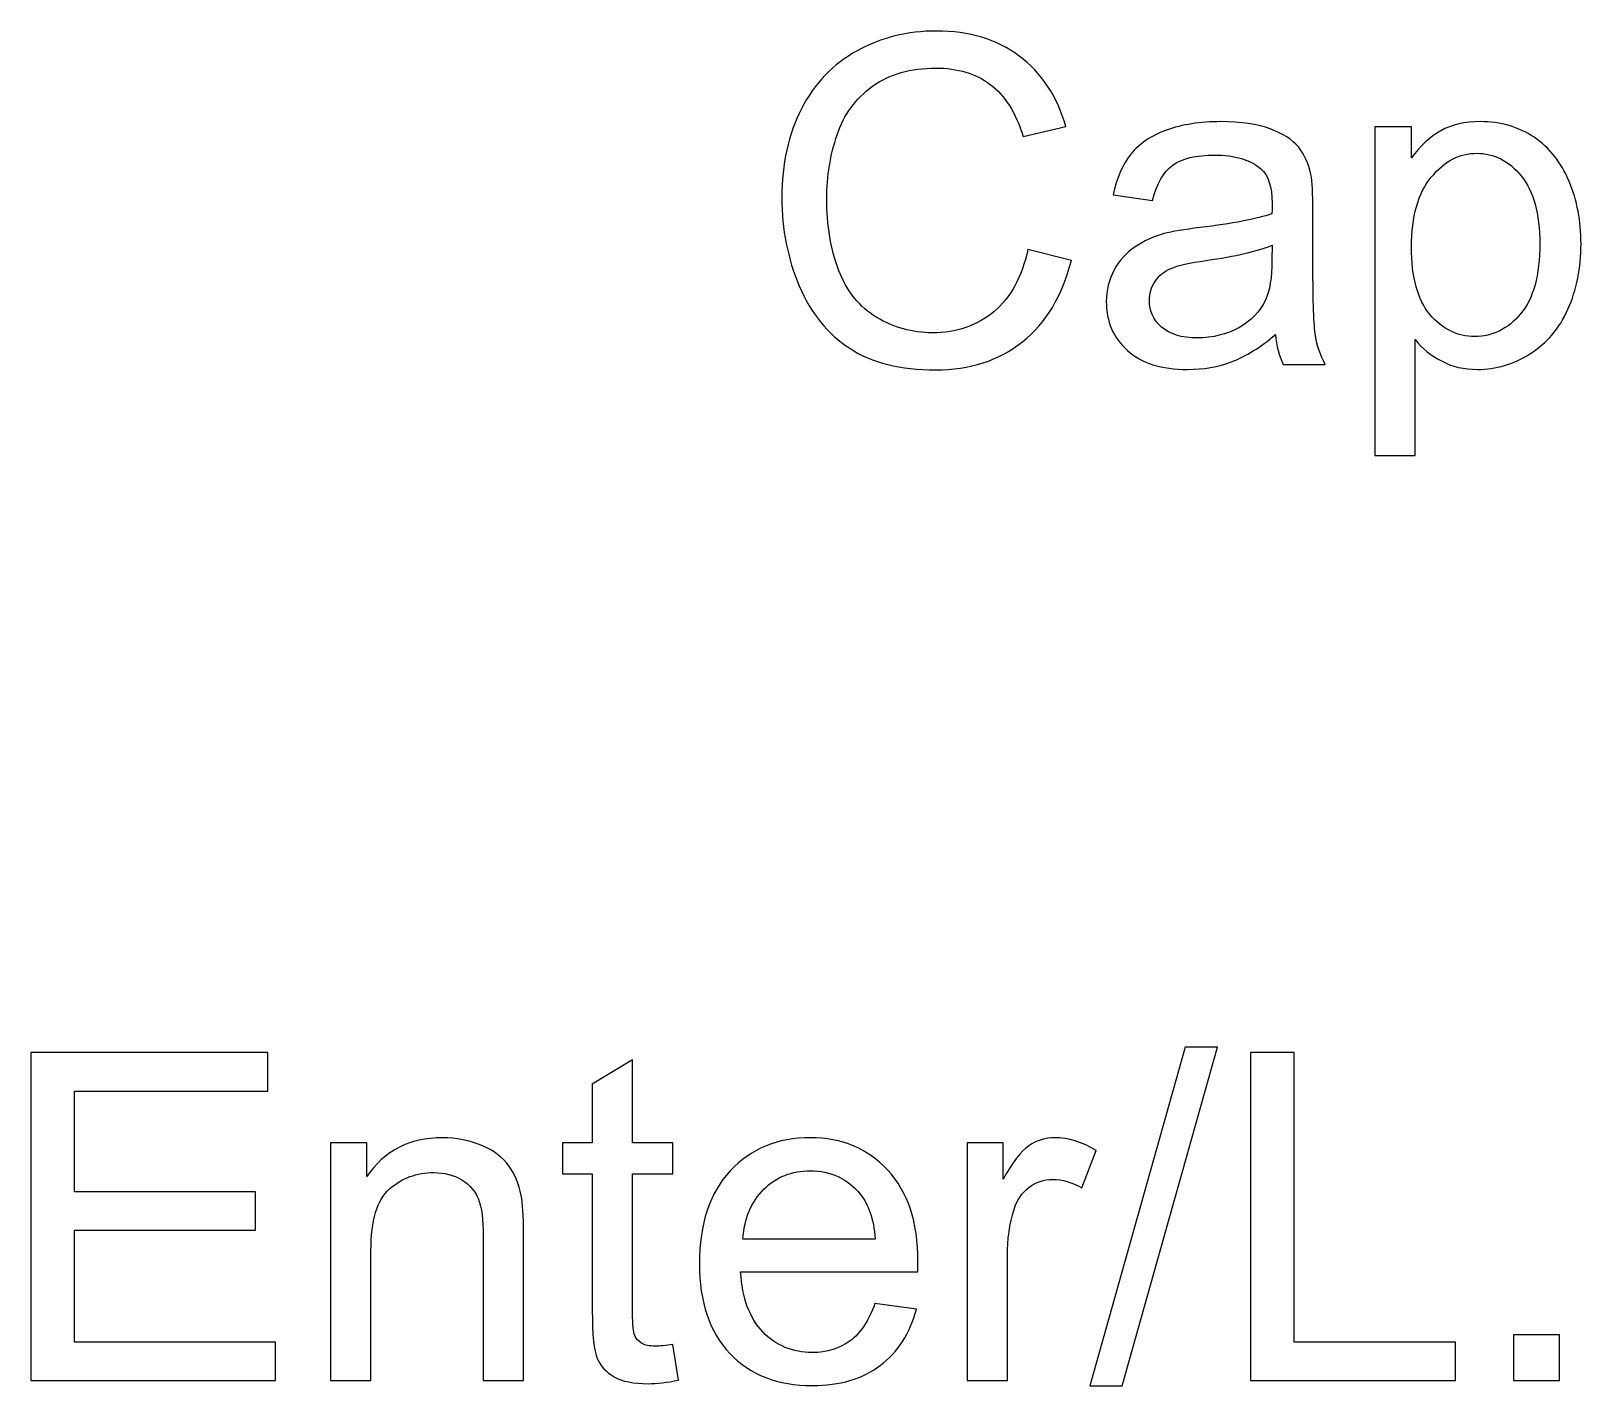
# Model space of a CAD drawing. Header units: millimetres. Extents: x -742 to 1487, y -1115 to 638.
# Drawn here: x 334.78 to 377.75, y -509.44 to -471.86 of the extents above; entities that cross this region are included whole.
import ezdxf

# ---------------------------------------------------------------- set-up
doc = ezdxf.new("R2010")
doc.units = ezdxf.units.MM
doc.layers.add('Layer 1', color=7, linetype='CONTINUOUS')

msp = doc.modelspace()

# ---------------------------------------------------------------- linework, layer by layer
at = {"layer": 'Layer 1', "color": 250}
for points, knots in [([(362.416, -477.919), (362.416, -477.919), (363.622, -478.223), (363.622, -478.223), (363.622, -478.223), (363.37, -479.212), (362.917, -479.963), (362.263, -480.482), (362.263, -480.482), (361.609, -481), (360.809, -481.261), (359.863, -481.261), (359.863, -481.261), (358.885, -481.261), (358.089, -481.062), (357.475, -480.662), (357.475, -480.662), (356.861, -480.264), (356.396, -479.686), (356.076, -478.93), (356.076, -478.93), (355.757, -478.173), (355.596, -477.362), (355.596, -476.494), (355.596, -476.494), (355.596, -475.548), (355.776, -474.722), (356.138, -474.018), (356.138, -474.018), (356.499, -473.313), (357.014, -472.777), (357.681, -472.411), (357.681, -472.411), (358.347, -472.045), (359.082, -471.863), (359.882, -471.863), (359.882, -471.863), (360.792, -471.863), (361.556, -472.093), (362.174, -472.557), (362.174, -472.557), (362.794, -473.021), (363.226, -473.67), (363.47, -474.509), (363.47, -474.509), (363.47, -474.509), (362.289, -474.788), (362.289, -474.788), (362.289, -474.788), (362.079, -474.128), (361.772, -473.645), (361.372, -473.344), (361.372, -473.344), (360.972, -473.042), (360.468, -472.891), (359.861, -472.891), (359.861, -472.891), (359.164, -472.891), (358.58, -473.059), (358.112, -473.393), (358.112, -473.393), (357.645, -473.728), (357.314, -474.178), (357.126, -474.741), (357.126, -474.741), (356.936, -475.307), (356.84, -475.889), (356.84, -476.488), (356.84, -476.488), (356.84, -477.26), (356.952, -477.935), (357.177, -478.511), (357.177, -478.511), (357.401, -479.089), (357.75, -479.519), (358.225, -479.804), (358.225, -479.804), (358.699, -480.09), (359.211, -480.232), (359.763, -480.232), (359.763, -480.232), (360.436, -480.232), (361.004, -480.037), (361.469, -479.65), (361.469, -479.65), (361.935, -479.26), (362.25, -478.685), (362.416, -477.919)], [0, 0, 0, 0, 0.043478, 0.043478, 0.043478, 0.043478, 0.086957, 0.086957, 0.086957, 0.086957, 0.130435, 0.130435, 0.130435, 0.130435, 0.173913, 0.173913, 0.173913, 0.173913, 0.217391, 0.217391, 0.217391, 0.217391, 0.26087, 0.26087, 0.26087, 0.26087, 0.304348, 0.304348, 0.304348, 0.304348, 0.347826, 0.347826, 0.347826, 0.347826, 0.391304, 0.391304, 0.391304, 0.391304, 0.434783, 0.434783, 0.434783, 0.434783, 0.478261, 0.478261, 0.478261, 0.478261, 0.521739, 0.521739, 0.521739, 0.521739, 0.565217, 0.565217, 0.565217, 0.565217, 0.608696, 0.608696, 0.608696, 0.608696, 0.652174, 0.652174, 0.652174, 0.652174, 0.695652, 0.695652, 0.695652, 0.695652, 0.73913, 0.73913, 0.73913, 0.73913, 0.782609, 0.782609, 0.782609, 0.782609, 0.826087, 0.826087, 0.826087, 0.826087, 0.869565, 0.869565, 0.869565, 0.869565, 0.913043, 0.913043, 0.913043, 0.913043, 1, 1, 1, 1]), ([(369.276, -480.283), (368.861, -480.636), (368.461, -480.884), (368.078, -481.03), (368.078, -481.03), (367.695, -481.176), (367.284, -481.248), (366.844, -481.248), (366.844, -481.248), (366.12, -481.248), (365.563, -481.072), (365.174, -480.719), (365.174, -480.719), (364.784, -480.368), (364.589, -479.917), (364.589, -479.368), (364.589, -479.368), (364.589, -479.047), (364.663, -478.752), (364.809, -478.486), (364.809, -478.486), (364.958, -478.219), (365.15, -478.007), (365.387, -477.847), (365.387, -477.847), (365.627, -477.686), (365.893, -477.563), (366.192, -477.48), (366.192, -477.48), (366.412, -477.423), (366.744, -477.368), (367.187, -477.313), (367.187, -477.313), (368.088, -477.207), (368.755, -477.078), (369.18, -476.93), (369.18, -476.93), (369.185, -476.778), (369.187, -476.68), (369.187, -476.64), (369.187, -476.64), (369.187, -476.187), (369.081, -475.867), (368.869, -475.681), (368.869, -475.681), (368.584, -475.429), (368.158, -475.304), (367.595, -475.304), (367.595, -475.304), (367.068, -475.304), (366.679, -475.398), (366.429, -475.582), (366.429, -475.582), (366.177, -475.766), (365.993, -476.092), (365.872, -476.562), (365.872, -476.562), (365.872, -476.562), (364.78, -476.409), (364.78, -476.409), (364.78, -476.409), (364.879, -475.942), (365.042, -475.563), (365.271, -475.275), (365.271, -475.275), (365.5, -474.987), (365.83, -474.767), (366.262, -474.61), (366.262, -474.61), (366.691, -474.456), (367.193, -474.377), (367.76, -474.377), (367.76, -474.377), (368.323, -474.377), (368.782, -474.443), (369.136, -474.576), (369.136, -474.576), (369.487, -474.71), (369.748, -474.875), (369.913, -475.076), (369.913, -475.076), (370.078, -475.277), (370.194, -475.531), (370.262, -475.838), (370.262, -475.838), (370.298, -476.028), (370.317, -476.371), (370.317, -476.864), (370.317, -476.864), (370.317, -476.864), (370.317, -478.346), (370.317, -478.346), (370.317, -478.346), (370.317, -479.381), (370.34, -480.035), (370.387, -480.312), (370.387, -480.312), (370.431, -480.59), (370.524, -480.854), (370.66, -481.108), (370.66, -481.108), (370.66, -481.108), (369.492, -481.108), (369.492, -481.108), (369.492, -481.108), (369.379, -480.873), (369.307, -480.598), (369.276, -480.283)], [0, 0, 0, 0, 0.035714, 0.035714, 0.035714, 0.035714, 0.071429, 0.071429, 0.071429, 0.071429, 0.107143, 0.107143, 0.107143, 0.107143, 0.142857, 0.142857, 0.142857, 0.142857, 0.178571, 0.178571, 0.178571, 0.178571, 0.214286, 0.214286, 0.214286, 0.214286, 0.25, 0.25, 0.25, 0.25, 0.285714, 0.285714, 0.285714, 0.285714, 0.321429, 0.321429, 0.321429, 0.321429, 0.357143, 0.357143, 0.357143, 0.357143, 0.392857, 0.392857, 0.392857, 0.392857, 0.428571, 0.428571, 0.428571, 0.428571, 0.464286, 0.464286, 0.464286, 0.464286, 0.5, 0.5, 0.5, 0.5, 0.535714, 0.535714, 0.535714, 0.535714, 0.571429, 0.571429, 0.571429, 0.571429, 0.607143, 0.607143, 0.607143, 0.607143, 0.642857, 0.642857, 0.642857, 0.642857, 0.678571, 0.678571, 0.678571, 0.678571, 0.714286, 0.714286, 0.714286, 0.714286, 0.75, 0.75, 0.75, 0.75, 0.785714, 0.785714, 0.785714, 0.785714, 0.821429, 0.821429, 0.821429, 0.821429, 0.857143, 0.857143, 0.857143, 0.857143, 0.892857, 0.892857, 0.892857, 0.892857, 0.928571, 0.928571, 0.928571, 0.928571, 1, 1, 1, 1]), ([(372.034, -483.636), (372.034, -483.636), (372.034, -474.517), (372.034, -474.517), (372.034, -474.517), (372.034, -474.517), (373.05, -474.517), (373.05, -474.517), (373.05, -474.517), (373.05, -474.517), (373.05, -475.383), (373.05, -475.383), (373.05, -475.383), (373.289, -475.048), (373.56, -474.796), (373.862, -474.629), (373.862, -474.629), (374.163, -474.462), (374.529, -474.377), (374.959, -474.377), (374.959, -474.377), (375.522, -474.377), (376.017, -474.521), (376.447, -474.811), (376.447, -474.811), (376.877, -475.099), (377.2, -475.508), (377.421, -476.033), (377.421, -476.033), (377.639, -476.56), (377.749, -477.135), (377.749, -477.764), (377.749, -477.764), (377.749, -478.435), (377.628, -479.04), (377.387, -479.58), (377.387, -479.58), (377.145, -480.118), (376.794, -480.53), (376.333, -480.818), (376.333, -480.818), (375.873, -481.104), (375.389, -481.248), (374.881, -481.248), (374.881, -481.248), (374.508, -481.248), (374.174, -481.17), (373.879, -481.013), (373.879, -481.013), (373.583, -480.856), (373.342, -480.66), (373.151, -480.42), (373.151, -480.42), (373.151, -480.42), (373.151, -483.636), (373.151, -483.636), (373.151, -483.636), (373.151, -483.636), (372.034, -483.636), (372.034, -483.636)], [0, 0, 0, 0, 0.0625, 0.0625, 0.0625, 0.0625, 0.125, 0.125, 0.125, 0.125, 0.1875, 0.1875, 0.1875, 0.1875, 0.25, 0.25, 0.25, 0.25, 0.3125, 0.3125, 0.3125, 0.3125, 0.375, 0.375, 0.375, 0.375, 0.4375, 0.4375, 0.4375, 0.4375, 0.5, 0.5, 0.5, 0.5, 0.5625, 0.5625, 0.5625, 0.5625, 0.625, 0.625, 0.625, 0.625, 0.6875, 0.6875, 0.6875, 0.6875, 0.75, 0.75, 0.75, 0.75, 0.8125, 0.8125, 0.8125, 0.8125, 0.875, 0.875, 0.875, 0.875, 1, 1, 1, 1]), ([(373.05, -477.853), (373.05, -478.697), (373.221, -479.322), (373.562, -479.726), (373.562, -479.726), (373.905, -480.13), (374.32, -480.334), (374.806, -480.334), (374.806, -480.334), (375.302, -480.334), (375.725, -480.124), (376.076, -479.705), (376.076, -479.705), (376.43, -479.286), (376.606, -478.638), (376.606, -477.76), (376.606, -477.76), (376.606, -476.922), (376.434, -476.295), (376.089, -475.878), (376.089, -475.878), (375.744, -475.461), (375.334, -475.254), (374.855, -475.254), (374.855, -475.254), (374.381, -475.254), (373.962, -475.476), (373.598, -475.918), (373.598, -475.918), (373.232, -476.363), (373.05, -477.006), (373.05, -477.853)], [0, 0, 0, 0, 0.111111, 0.111111, 0.111111, 0.111111, 0.222222, 0.222222, 0.222222, 0.222222, 0.333333, 0.333333, 0.333333, 0.333333, 0.444444, 0.444444, 0.444444, 0.444444, 0.555556, 0.555556, 0.555556, 0.555556, 0.666667, 0.666667, 0.666667, 0.666667, 0.777778, 0.777778, 0.777778, 0.777778, 1, 1, 1, 1]), ([(369.187, -477.806), (368.78, -477.971), (368.171, -478.111), (367.358, -478.225), (367.358, -478.225), (366.897, -478.291), (366.571, -478.365), (366.38, -478.448), (366.38, -478.448), (366.19, -478.53), (366.044, -478.651), (365.94, -478.808), (365.94, -478.808), (365.836, -478.966), (365.783, -479.142), (365.783, -479.337), (365.783, -479.337), (365.783, -479.631), (365.895, -479.879), (366.122, -480.075), (366.122, -480.075), (366.348, -480.272), (366.679, -480.372), (367.112, -480.372), (367.112, -480.372), (367.542, -480.372), (367.925, -480.279), (368.262, -480.09), (368.262, -480.09), (368.596, -479.904), (368.844, -479.648), (369, -479.324), (369, -479.324), (369.121, -479.072), (369.18, -478.702), (369.18, -478.213), (369.18, -478.213), (369.18, -478.213), (369.187, -477.806), (369.187, -477.806)], [0, 0, 0, 0, 0.090909, 0.090909, 0.090909, 0.090909, 0.181818, 0.181818, 0.181818, 0.181818, 0.272727, 0.272727, 0.272727, 0.272727, 0.363636, 0.363636, 0.363636, 0.363636, 0.454545, 0.454545, 0.454545, 0.454545, 0.545455, 0.545455, 0.545455, 0.545455, 0.636364, 0.636364, 0.636364, 0.636364, 0.727273, 0.727273, 0.727273, 0.727273, 0.818182, 0.818182, 0.818182, 0.818182, 1, 1, 1, 1]), ([(364.132, -509.436), (364.132, -509.436), (366.774, -500.038), (366.774, -500.038), (366.774, -500.038), (366.774, -500.038), (367.673, -500.038), (367.673, -500.038), (367.673, -500.038), (367.673, -500.038), (365.032, -509.436), (365.032, -509.436), (365.032, -509.436), (365.032, -509.436), (364.132, -509.436), (364.132, -509.436)], [0, 0, 0, 0, 0.2, 0.2, 0.2, 0.2, 0.4, 0.4, 0.4, 0.4, 0.6, 0.6, 0.6, 0.6, 1, 1, 1, 1]), ([(334.78, -509.284), (334.78, -509.284), (334.78, -500.191), (334.78, -500.191), (334.78, -500.191), (334.78, -500.191), (341.346, -500.191), (341.346, -500.191), (341.346, -500.191), (341.346, -500.191), (341.346, -501.258), (341.346, -501.258), (341.346, -501.258), (341.346, -501.258), (335.987, -501.258), (335.987, -501.258), (335.987, -501.258), (335.987, -501.258), (335.987, -504.052), (335.987, -504.052), (335.987, -504.052), (335.987, -504.052), (341.003, -504.052), (341.003, -504.052), (341.003, -504.052), (341.003, -504.052), (341.003, -505.118), (341.003, -505.118), (341.003, -505.118), (341.003, -505.118), (335.987, -505.118), (335.987, -505.118), (335.987, -505.118), (335.987, -505.118), (335.987, -508.217), (335.987, -508.217), (335.987, -508.217), (335.987, -508.217), (341.562, -508.217), (341.562, -508.217), (341.562, -508.217), (341.562, -508.217), (341.562, -509.284), (341.562, -509.284), (341.562, -509.284), (341.562, -509.284), (334.78, -509.284), (334.78, -509.284)], [0, 0, 0, 0, 0.076923, 0.076923, 0.076923, 0.076923, 0.153846, 0.153846, 0.153846, 0.153846, 0.230769, 0.230769, 0.230769, 0.230769, 0.307692, 0.307692, 0.307692, 0.307692, 0.384615, 0.384615, 0.384615, 0.384615, 0.461538, 0.461538, 0.461538, 0.461538, 0.538462, 0.538462, 0.538462, 0.538462, 0.615385, 0.615385, 0.615385, 0.615385, 0.692308, 0.692308, 0.692308, 0.692308, 0.769231, 0.769231, 0.769231, 0.769231, 0.846154, 0.846154, 0.846154, 0.846154, 1, 1, 1, 1]), ([(352.575, -508.287), (352.575, -508.287), (352.727, -509.273), (352.727, -509.273), (352.727, -509.273), (352.414, -509.339), (352.133, -509.373), (351.887, -509.373), (351.887, -509.373), (351.483, -509.373), (351.17, -509.309), (350.945, -509.18), (350.945, -509.18), (350.723, -509.051), (350.566, -508.884), (350.475, -508.674), (350.475, -508.674), (350.384, -508.465), (350.34, -508.025), (350.34, -507.354), (350.34, -507.354), (350.34, -507.354), (350.34, -503.556), (350.34, -503.556), (350.34, -503.556), (350.34, -503.556), (349.514, -503.556), (349.514, -503.556), (349.514, -503.556), (349.514, -503.556), (349.514, -502.693), (349.514, -502.693), (349.514, -502.693), (349.514, -502.693), (350.34, -502.693), (350.34, -502.693), (350.34, -502.693), (350.34, -502.693), (350.34, -501.063), (350.34, -501.063), (350.34, -501.063), (350.34, -501.063), (351.457, -500.392), (351.457, -500.392), (351.457, -500.392), (351.457, -500.392), (351.457, -502.693), (351.457, -502.693), (351.457, -502.693), (351.457, -502.693), (352.575, -502.693), (352.575, -502.693), (352.575, -502.693), (352.575, -502.693), (352.575, -503.556), (352.575, -503.556), (352.575, -503.556), (352.575, -503.556), (351.457, -503.556), (351.457, -503.556), (351.457, -503.556), (351.457, -503.556), (351.457, -507.417), (351.457, -507.417), (351.457, -507.417), (351.457, -507.737), (351.477, -507.942), (351.517, -508.033), (351.517, -508.033), (351.555, -508.124), (351.618, -508.196), (351.707, -508.251), (351.707, -508.251), (351.796, -508.304), (351.923, -508.332), (352.088, -508.332), (352.088, -508.332), (352.211, -508.332), (352.374, -508.317), (352.575, -508.287)], [0, 0, 0, 0, 0.047619, 0.047619, 0.047619, 0.047619, 0.095238, 0.095238, 0.095238, 0.095238, 0.142857, 0.142857, 0.142857, 0.142857, 0.190476, 0.190476, 0.190476, 0.190476, 0.238095, 0.238095, 0.238095, 0.238095, 0.285714, 0.285714, 0.285714, 0.285714, 0.333333, 0.333333, 0.333333, 0.333333, 0.380952, 0.380952, 0.380952, 0.380952, 0.428571, 0.428571, 0.428571, 0.428571, 0.47619, 0.47619, 0.47619, 0.47619, 0.52381, 0.52381, 0.52381, 0.52381, 0.571429, 0.571429, 0.571429, 0.571429, 0.619048, 0.619048, 0.619048, 0.619048, 0.666667, 0.666667, 0.666667, 0.666667, 0.714286, 0.714286, 0.714286, 0.714286, 0.761905, 0.761905, 0.761905, 0.761905, 0.809524, 0.809524, 0.809524, 0.809524, 0.857143, 0.857143, 0.857143, 0.857143, 0.904762, 0.904762, 0.904762, 0.904762, 1, 1, 1, 1]), ([(368.588, -509.284), (368.588, -509.284), (368.588, -500.191), (368.588, -500.191), (368.588, -500.191), (368.588, -500.191), (369.794, -500.191), (369.794, -500.191), (369.794, -500.191), (369.794, -500.191), (369.794, -508.217), (369.794, -508.217), (369.794, -508.217), (369.794, -508.217), (374.265, -508.217), (374.265, -508.217), (374.265, -508.217), (374.265, -508.217), (374.265, -509.284), (374.265, -509.284), (374.265, -509.284), (374.265, -509.284), (368.588, -509.284), (368.588, -509.284)], [0, 0, 0, 0, 0.142857, 0.142857, 0.142857, 0.142857, 0.285714, 0.285714, 0.285714, 0.285714, 0.428571, 0.428571, 0.428571, 0.428571, 0.571429, 0.571429, 0.571429, 0.571429, 0.714286, 0.714286, 0.714286, 0.714286, 1, 1, 1, 1]), ([(343.086, -509.284), (343.086, -509.284), (343.086, -502.693), (343.086, -502.693), (343.086, -502.693), (343.086, -502.693), (344.089, -502.693), (344.089, -502.693), (344.089, -502.693), (344.089, -502.693), (344.089, -503.628), (344.089, -503.628), (344.089, -503.628), (344.572, -502.911), (345.27, -502.553), (346.183, -502.553), (346.183, -502.553), (346.581, -502.553), (346.945, -502.625), (347.277, -502.767), (347.277, -502.767), (347.609, -502.909), (347.859, -503.097), (348.024, -503.328), (348.024, -503.328), (348.189, -503.558), (348.306, -503.834), (348.371, -504.151), (348.371, -504.151), (348.412, -504.359), (348.433, -504.721), (348.433, -505.237), (348.433, -505.237), (348.433, -505.237), (348.433, -509.284), (348.433, -509.284), (348.433, -509.284), (348.433, -509.284), (347.315, -509.284), (347.315, -509.284), (347.315, -509.284), (347.315, -509.284), (347.315, -505.279), (347.315, -505.279), (347.315, -505.279), (347.315, -504.824), (347.273, -504.483), (347.186, -504.259), (347.186, -504.259), (347.099, -504.035), (346.945, -503.855), (346.725, -503.719), (346.725, -503.719), (346.504, -503.586), (346.244, -503.518), (345.948, -503.518), (345.948, -503.518), (345.474, -503.518), (345.065, -503.669), (344.72, -503.971), (344.72, -503.971), (344.375, -504.272), (344.204, -504.845), (344.204, -505.688), (344.204, -505.688), (344.204, -505.688), (344.204, -509.284), (344.204, -509.284), (344.204, -509.284), (344.204, -509.284), (343.086, -509.284), (343.086, -509.284)], [0, 0, 0, 0, 0.052632, 0.052632, 0.052632, 0.052632, 0.105263, 0.105263, 0.105263, 0.105263, 0.157895, 0.157895, 0.157895, 0.157895, 0.210526, 0.210526, 0.210526, 0.210526, 0.263158, 0.263158, 0.263158, 0.263158, 0.315789, 0.315789, 0.315789, 0.315789, 0.368421, 0.368421, 0.368421, 0.368421, 0.421053, 0.421053, 0.421053, 0.421053, 0.473684, 0.473684, 0.473684, 0.473684, 0.526316, 0.526316, 0.526316, 0.526316, 0.578947, 0.578947, 0.578947, 0.578947, 0.631579, 0.631579, 0.631579, 0.631579, 0.684211, 0.684211, 0.684211, 0.684211, 0.736842, 0.736842, 0.736842, 0.736842, 0.789474, 0.789474, 0.789474, 0.789474, 0.842105, 0.842105, 0.842105, 0.842105, 0.894737, 0.894737, 0.894737, 0.894737, 1, 1, 1, 1]), ([(358.174, -507.15), (358.174, -507.15), (359.329, -507.303), (359.329, -507.303), (359.329, -507.303), (359.149, -507.974), (358.813, -508.497), (358.322, -508.867), (358.322, -508.867), (357.831, -509.237), (357.204, -509.424), (356.44, -509.424), (356.44, -509.424), (355.479, -509.424), (354.717, -509.127), (354.154, -508.535), (354.154, -508.535), (353.591, -507.944), (353.31, -507.112), (353.31, -506.043), (353.31, -506.043), (353.31, -504.939), (353.593, -504.079), (354.163, -503.47), (354.163, -503.47), (354.732, -502.858), (355.471, -502.553), (356.379, -502.553), (356.379, -502.553), (357.257, -502.553), (357.975, -502.851), (358.531, -503.451), (358.531, -503.451), (359.088, -504.05), (359.367, -504.892), (359.367, -505.978), (359.367, -505.978), (359.367, -506.043), (359.365, -506.143), (359.361, -506.274), (359.361, -506.274), (359.361, -506.274), (354.453, -506.274), (354.453, -506.274), (354.453, -506.274), (354.495, -506.996), (354.698, -507.55), (355.066, -507.934), (355.066, -507.934), (355.433, -508.317), (355.892, -508.509), (356.44, -508.509), (356.44, -508.509), (356.849, -508.509), (357.198, -508.401), (357.486, -508.185), (357.486, -508.185), (357.776, -507.97), (358.004, -507.625), (358.174, -507.15)], [0, 0, 0, 0, 0.0625, 0.0625, 0.0625, 0.0625, 0.125, 0.125, 0.125, 0.125, 0.1875, 0.1875, 0.1875, 0.1875, 0.25, 0.25, 0.25, 0.25, 0.3125, 0.3125, 0.3125, 0.3125, 0.375, 0.375, 0.375, 0.375, 0.4375, 0.4375, 0.4375, 0.4375, 0.5, 0.5, 0.5, 0.5, 0.5625, 0.5625, 0.5625, 0.5625, 0.625, 0.625, 0.625, 0.625, 0.6875, 0.6875, 0.6875, 0.6875, 0.75, 0.75, 0.75, 0.75, 0.8125, 0.8125, 0.8125, 0.8125, 0.875, 0.875, 0.875, 0.875, 1, 1, 1, 1]), ([(360.728, -509.284), (360.728, -509.284), (360.728, -502.693), (360.728, -502.693), (360.728, -502.693), (360.728, -502.693), (361.732, -502.693), (361.732, -502.693), (361.732, -502.693), (361.732, -502.693), (361.732, -503.702), (361.732, -503.702), (361.732, -503.702), (361.988, -503.235), (362.225, -502.926), (362.443, -502.777), (362.443, -502.777), (362.661, -502.627), (362.9, -502.553), (363.161, -502.553), (363.161, -502.553), (363.537, -502.553), (363.92, -502.672), (364.31, -502.907), (364.31, -502.907), (364.31, -502.907), (363.912, -503.937), (363.912, -503.937), (363.912, -503.937), (363.641, -503.785), (363.37, -503.709), (363.099, -503.709), (363.099, -503.709), (362.856, -503.709), (362.638, -503.783), (362.445, -503.929), (362.445, -503.929), (362.252, -504.075), (362.115, -504.278), (362.032, -504.538), (362.032, -504.538), (361.907, -504.934), (361.846, -505.368), (361.846, -505.84), (361.846, -505.84), (361.846, -505.84), (361.846, -509.284), (361.846, -509.284), (361.846, -509.284), (361.846, -509.284), (360.728, -509.284), (360.728, -509.284)], [0, 0, 0, 0, 0.071429, 0.071429, 0.071429, 0.071429, 0.142857, 0.142857, 0.142857, 0.142857, 0.214286, 0.214286, 0.214286, 0.214286, 0.285714, 0.285714, 0.285714, 0.285714, 0.357143, 0.357143, 0.357143, 0.357143, 0.428571, 0.428571, 0.428571, 0.428571, 0.5, 0.5, 0.5, 0.5, 0.571429, 0.571429, 0.571429, 0.571429, 0.642857, 0.642857, 0.642857, 0.642857, 0.714286, 0.714286, 0.714286, 0.714286, 0.785714, 0.785714, 0.785714, 0.785714, 0.857143, 0.857143, 0.857143, 0.857143, 1, 1, 1, 1]), ([(354.516, -505.36), (354.516, -505.36), (358.186, -505.36), (358.186, -505.36), (358.186, -505.36), (358.138, -504.805), (357.996, -504.39), (357.765, -504.113), (357.765, -504.113), (357.412, -503.683), (356.95, -503.467), (356.385, -503.467), (356.385, -503.467), (355.873, -503.467), (355.443, -503.639), (355.094, -503.982), (355.094, -503.982), (354.747, -504.325), (354.554, -504.784), (354.516, -505.36)], [0, 0, 0, 0, 0.166667, 0.166667, 0.166667, 0.166667, 0.333333, 0.333333, 0.333333, 0.333333, 0.5, 0.5, 0.5, 0.5, 0.666667, 0.666667, 0.666667, 0.666667, 1, 1, 1, 1]), ([(375.88, -509.284), (375.88, -509.284), (375.88, -508.014), (375.88, -508.014), (375.88, -508.014), (375.88, -508.014), (377.15, -508.014), (377.15, -508.014), (377.15, -508.014), (377.15, -508.014), (377.15, -509.284), (377.15, -509.284), (377.15, -509.284), (377.15, -509.284), (375.88, -509.284), (375.88, -509.284)], [0, 0, 0, 0, 0.2, 0.2, 0.2, 0.2, 0.4, 0.4, 0.4, 0.4, 0.6, 0.6, 0.6, 0.6, 1, 1, 1, 1])]:
    msp.add_open_spline(points, degree=3, knots=knots, dxfattribs=at)
at = {"layer": 'Layer 1', "color": 250, "lineweight": 9}
for points, knots in [([(362.416, -477.919), (362.416, -477.919), (363.622, -478.223), (363.622, -478.223), (363.622, -478.223), (363.37, -479.212), (362.917, -479.963), (362.263, -480.482), (362.263, -480.482), (361.609, -481), (360.809, -481.261), (359.863, -481.261), (359.863, -481.261), (358.885, -481.261), (358.089, -481.062), (357.475, -480.662), (357.475, -480.662), (356.861, -480.264), (356.396, -479.686), (356.076, -478.93), (356.076, -478.93), (355.757, -478.173), (355.596, -477.362), (355.596, -476.494), (355.596, -476.494), (355.596, -475.548), (355.776, -474.722), (356.138, -474.018), (356.138, -474.018), (356.499, -473.313), (357.014, -472.777), (357.681, -472.411), (357.681, -472.411), (358.347, -472.045), (359.082, -471.863), (359.882, -471.863), (359.882, -471.863), (360.792, -471.863), (361.556, -472.093), (362.174, -472.557), (362.174, -472.557), (362.794, -473.021), (363.226, -473.67), (363.47, -474.509), (363.47, -474.509), (363.47, -474.509), (362.289, -474.788), (362.289, -474.788), (362.289, -474.788), (362.079, -474.128), (361.772, -473.645), (361.372, -473.344), (361.372, -473.344), (360.972, -473.042), (360.468, -472.891), (359.861, -472.891), (359.861, -472.891), (359.164, -472.891), (358.58, -473.059), (358.112, -473.393), (358.112, -473.393), (357.645, -473.728), (357.314, -474.178), (357.126, -474.741), (357.126, -474.741), (356.936, -475.307), (356.84, -475.889), (356.84, -476.488), (356.84, -476.488), (356.84, -477.26), (356.952, -477.935), (357.177, -478.511), (357.177, -478.511), (357.401, -479.089), (357.75, -479.519), (358.225, -479.804), (358.225, -479.804), (358.699, -480.09), (359.211, -480.232), (359.763, -480.232), (359.763, -480.232), (360.436, -480.232), (361.004, -480.037), (361.469, -479.65), (361.469, -479.65), (361.935, -479.26), (362.25, -478.685), (362.416, -477.919)], [0, 0, 0, 0, 0.043478, 0.043478, 0.043478, 0.043478, 0.086957, 0.086957, 0.086957, 0.086957, 0.130435, 0.130435, 0.130435, 0.130435, 0.173913, 0.173913, 0.173913, 0.173913, 0.217391, 0.217391, 0.217391, 0.217391, 0.26087, 0.26087, 0.26087, 0.26087, 0.304348, 0.304348, 0.304348, 0.304348, 0.347826, 0.347826, 0.347826, 0.347826, 0.391304, 0.391304, 0.391304, 0.391304, 0.434783, 0.434783, 0.434783, 0.434783, 0.478261, 0.478261, 0.478261, 0.478261, 0.521739, 0.521739, 0.521739, 0.521739, 0.565217, 0.565217, 0.565217, 0.565217, 0.608696, 0.608696, 0.608696, 0.608696, 0.652174, 0.652174, 0.652174, 0.652174, 0.695652, 0.695652, 0.695652, 0.695652, 0.73913, 0.73913, 0.73913, 0.73913, 0.782609, 0.782609, 0.782609, 0.782609, 0.826087, 0.826087, 0.826087, 0.826087, 0.869565, 0.869565, 0.869565, 0.869565, 0.913043, 0.913043, 0.913043, 0.913043, 1, 1, 1, 1]), ([(369.276, -480.283), (368.861, -480.636), (368.461, -480.884), (368.078, -481.03), (368.078, -481.03), (367.695, -481.176), (367.284, -481.248), (366.844, -481.248), (366.844, -481.248), (366.12, -481.248), (365.563, -481.072), (365.174, -480.719), (365.174, -480.719), (364.784, -480.368), (364.589, -479.917), (364.589, -479.368), (364.589, -479.368), (364.589, -479.047), (364.663, -478.752), (364.809, -478.486), (364.809, -478.486), (364.958, -478.219), (365.15, -478.007), (365.387, -477.847), (365.387, -477.847), (365.627, -477.686), (365.893, -477.563), (366.192, -477.48), (366.192, -477.48), (366.412, -477.423), (366.744, -477.368), (367.187, -477.313), (367.187, -477.313), (368.088, -477.207), (368.755, -477.078), (369.18, -476.93), (369.18, -476.93), (369.185, -476.778), (369.187, -476.68), (369.187, -476.64), (369.187, -476.64), (369.187, -476.187), (369.081, -475.867), (368.869, -475.681), (368.869, -475.681), (368.584, -475.429), (368.158, -475.304), (367.595, -475.304), (367.595, -475.304), (367.068, -475.304), (366.679, -475.398), (366.429, -475.582), (366.429, -475.582), (366.177, -475.766), (365.993, -476.092), (365.872, -476.562), (365.872, -476.562), (365.872, -476.562), (364.78, -476.409), (364.78, -476.409), (364.78, -476.409), (364.879, -475.942), (365.042, -475.563), (365.271, -475.275), (365.271, -475.275), (365.5, -474.987), (365.83, -474.767), (366.262, -474.61), (366.262, -474.61), (366.691, -474.456), (367.193, -474.377), (367.76, -474.377), (367.76, -474.377), (368.323, -474.377), (368.782, -474.443), (369.136, -474.576), (369.136, -474.576), (369.487, -474.71), (369.748, -474.875), (369.913, -475.076), (369.913, -475.076), (370.078, -475.277), (370.194, -475.531), (370.262, -475.838), (370.262, -475.838), (370.298, -476.028), (370.317, -476.371), (370.317, -476.864), (370.317, -476.864), (370.317, -476.864), (370.317, -478.346), (370.317, -478.346), (370.317, -478.346), (370.317, -479.381), (370.34, -480.035), (370.387, -480.312), (370.387, -480.312), (370.431, -480.59), (370.524, -480.854), (370.66, -481.108), (370.66, -481.108), (370.66, -481.108), (369.492, -481.108), (369.492, -481.108), (369.492, -481.108), (369.379, -480.873), (369.307, -480.598), (369.276, -480.283)], [0, 0, 0, 0, 0.035714, 0.035714, 0.035714, 0.035714, 0.071429, 0.071429, 0.071429, 0.071429, 0.107143, 0.107143, 0.107143, 0.107143, 0.142857, 0.142857, 0.142857, 0.142857, 0.178571, 0.178571, 0.178571, 0.178571, 0.214286, 0.214286, 0.214286, 0.214286, 0.25, 0.25, 0.25, 0.25, 0.285714, 0.285714, 0.285714, 0.285714, 0.321429, 0.321429, 0.321429, 0.321429, 0.357143, 0.357143, 0.357143, 0.357143, 0.392857, 0.392857, 0.392857, 0.392857, 0.428571, 0.428571, 0.428571, 0.428571, 0.464286, 0.464286, 0.464286, 0.464286, 0.5, 0.5, 0.5, 0.5, 0.535714, 0.535714, 0.535714, 0.535714, 0.571429, 0.571429, 0.571429, 0.571429, 0.607143, 0.607143, 0.607143, 0.607143, 0.642857, 0.642857, 0.642857, 0.642857, 0.678571, 0.678571, 0.678571, 0.678571, 0.714286, 0.714286, 0.714286, 0.714286, 0.75, 0.75, 0.75, 0.75, 0.785714, 0.785714, 0.785714, 0.785714, 0.821429, 0.821429, 0.821429, 0.821429, 0.857143, 0.857143, 0.857143, 0.857143, 0.892857, 0.892857, 0.892857, 0.892857, 0.928571, 0.928571, 0.928571, 0.928571, 1, 1, 1, 1]), ([(372.034, -483.636), (372.034, -483.636), (372.034, -474.517), (372.034, -474.517), (372.034, -474.517), (372.034, -474.517), (373.05, -474.517), (373.05, -474.517), (373.05, -474.517), (373.05, -474.517), (373.05, -475.383), (373.05, -475.383), (373.05, -475.383), (373.289, -475.048), (373.56, -474.796), (373.862, -474.629), (373.862, -474.629), (374.163, -474.462), (374.529, -474.377), (374.959, -474.377), (374.959, -474.377), (375.522, -474.377), (376.017, -474.521), (376.447, -474.811), (376.447, -474.811), (376.877, -475.099), (377.2, -475.508), (377.421, -476.033), (377.421, -476.033), (377.639, -476.56), (377.749, -477.135), (377.749, -477.764), (377.749, -477.764), (377.749, -478.435), (377.628, -479.04), (377.387, -479.58), (377.387, -479.58), (377.145, -480.118), (376.794, -480.53), (376.333, -480.818), (376.333, -480.818), (375.873, -481.104), (375.389, -481.248), (374.881, -481.248), (374.881, -481.248), (374.508, -481.248), (374.174, -481.17), (373.879, -481.013), (373.879, -481.013), (373.583, -480.856), (373.342, -480.66), (373.151, -480.42), (373.151, -480.42), (373.151, -480.42), (373.151, -483.636), (373.151, -483.636), (373.151, -483.636), (373.151, -483.636), (372.034, -483.636), (372.034, -483.636)], [0, 0, 0, 0, 0.0625, 0.0625, 0.0625, 0.0625, 0.125, 0.125, 0.125, 0.125, 0.1875, 0.1875, 0.1875, 0.1875, 0.25, 0.25, 0.25, 0.25, 0.3125, 0.3125, 0.3125, 0.3125, 0.375, 0.375, 0.375, 0.375, 0.4375, 0.4375, 0.4375, 0.4375, 0.5, 0.5, 0.5, 0.5, 0.5625, 0.5625, 0.5625, 0.5625, 0.625, 0.625, 0.625, 0.625, 0.6875, 0.6875, 0.6875, 0.6875, 0.75, 0.75, 0.75, 0.75, 0.8125, 0.8125, 0.8125, 0.8125, 0.875, 0.875, 0.875, 0.875, 1, 1, 1, 1]), ([(373.05, -477.853), (373.05, -478.697), (373.221, -479.322), (373.562, -479.726), (373.562, -479.726), (373.905, -480.13), (374.32, -480.334), (374.806, -480.334), (374.806, -480.334), (375.302, -480.334), (375.725, -480.124), (376.076, -479.705), (376.076, -479.705), (376.43, -479.286), (376.606, -478.638), (376.606, -477.76), (376.606, -477.76), (376.606, -476.922), (376.434, -476.295), (376.089, -475.878), (376.089, -475.878), (375.744, -475.461), (375.334, -475.254), (374.855, -475.254), (374.855, -475.254), (374.381, -475.254), (373.962, -475.476), (373.598, -475.918), (373.598, -475.918), (373.232, -476.363), (373.05, -477.006), (373.05, -477.853)], [0, 0, 0, 0, 0.111111, 0.111111, 0.111111, 0.111111, 0.222222, 0.222222, 0.222222, 0.222222, 0.333333, 0.333333, 0.333333, 0.333333, 0.444444, 0.444444, 0.444444, 0.444444, 0.555556, 0.555556, 0.555556, 0.555556, 0.666667, 0.666667, 0.666667, 0.666667, 0.777778, 0.777778, 0.777778, 0.777778, 1, 1, 1, 1]), ([(369.187, -477.806), (368.78, -477.971), (368.171, -478.111), (367.358, -478.225), (367.358, -478.225), (366.897, -478.291), (366.571, -478.365), (366.38, -478.448), (366.38, -478.448), (366.19, -478.53), (366.044, -478.651), (365.94, -478.808), (365.94, -478.808), (365.836, -478.966), (365.783, -479.142), (365.783, -479.337), (365.783, -479.337), (365.783, -479.631), (365.895, -479.879), (366.122, -480.075), (366.122, -480.075), (366.348, -480.272), (366.679, -480.372), (367.112, -480.372), (367.112, -480.372), (367.542, -480.372), (367.925, -480.279), (368.262, -480.09), (368.262, -480.09), (368.596, -479.904), (368.844, -479.648), (369, -479.324), (369, -479.324), (369.121, -479.072), (369.18, -478.702), (369.18, -478.213), (369.18, -478.213), (369.18, -478.213), (369.187, -477.806), (369.187, -477.806)], [0, 0, 0, 0, 0.090909, 0.090909, 0.090909, 0.090909, 0.181818, 0.181818, 0.181818, 0.181818, 0.272727, 0.272727, 0.272727, 0.272727, 0.363636, 0.363636, 0.363636, 0.363636, 0.454545, 0.454545, 0.454545, 0.454545, 0.545455, 0.545455, 0.545455, 0.545455, 0.636364, 0.636364, 0.636364, 0.636364, 0.727273, 0.727273, 0.727273, 0.727273, 0.818182, 0.818182, 0.818182, 0.818182, 1, 1, 1, 1]), ([(364.132, -509.436), (364.132, -509.436), (366.774, -500.038), (366.774, -500.038), (366.774, -500.038), (366.774, -500.038), (367.673, -500.038), (367.673, -500.038), (367.673, -500.038), (367.673, -500.038), (365.032, -509.436), (365.032, -509.436), (365.032, -509.436), (365.032, -509.436), (364.132, -509.436), (364.132, -509.436)], [0, 0, 0, 0, 0.2, 0.2, 0.2, 0.2, 0.4, 0.4, 0.4, 0.4, 0.6, 0.6, 0.6, 0.6, 1, 1, 1, 1]), ([(334.78, -509.284), (334.78, -509.284), (334.78, -500.191), (334.78, -500.191), (334.78, -500.191), (334.78, -500.191), (341.346, -500.191), (341.346, -500.191), (341.346, -500.191), (341.346, -500.191), (341.346, -501.258), (341.346, -501.258), (341.346, -501.258), (341.346, -501.258), (335.987, -501.258), (335.987, -501.258), (335.987, -501.258), (335.987, -501.258), (335.987, -504.052), (335.987, -504.052), (335.987, -504.052), (335.987, -504.052), (341.003, -504.052), (341.003, -504.052), (341.003, -504.052), (341.003, -504.052), (341.003, -505.118), (341.003, -505.118), (341.003, -505.118), (341.003, -505.118), (335.987, -505.118), (335.987, -505.118), (335.987, -505.118), (335.987, -505.118), (335.987, -508.217), (335.987, -508.217), (335.987, -508.217), (335.987, -508.217), (341.562, -508.217), (341.562, -508.217), (341.562, -508.217), (341.562, -508.217), (341.562, -509.284), (341.562, -509.284), (341.562, -509.284), (341.562, -509.284), (334.78, -509.284), (334.78, -509.284)], [0, 0, 0, 0, 0.076923, 0.076923, 0.076923, 0.076923, 0.153846, 0.153846, 0.153846, 0.153846, 0.230769, 0.230769, 0.230769, 0.230769, 0.307692, 0.307692, 0.307692, 0.307692, 0.384615, 0.384615, 0.384615, 0.384615, 0.461538, 0.461538, 0.461538, 0.461538, 0.538462, 0.538462, 0.538462, 0.538462, 0.615385, 0.615385, 0.615385, 0.615385, 0.692308, 0.692308, 0.692308, 0.692308, 0.769231, 0.769231, 0.769231, 0.769231, 0.846154, 0.846154, 0.846154, 0.846154, 1, 1, 1, 1]), ([(352.575, -508.287), (352.575, -508.287), (352.727, -509.273), (352.727, -509.273), (352.727, -509.273), (352.414, -509.339), (352.133, -509.373), (351.887, -509.373), (351.887, -509.373), (351.483, -509.373), (351.17, -509.309), (350.945, -509.18), (350.945, -509.18), (350.723, -509.051), (350.566, -508.884), (350.475, -508.674), (350.475, -508.674), (350.384, -508.465), (350.34, -508.025), (350.34, -507.354), (350.34, -507.354), (350.34, -507.354), (350.34, -503.556), (350.34, -503.556), (350.34, -503.556), (350.34, -503.556), (349.514, -503.556), (349.514, -503.556), (349.514, -503.556), (349.514, -503.556), (349.514, -502.693), (349.514, -502.693), (349.514, -502.693), (349.514, -502.693), (350.34, -502.693), (350.34, -502.693), (350.34, -502.693), (350.34, -502.693), (350.34, -501.063), (350.34, -501.063), (350.34, -501.063), (350.34, -501.063), (351.457, -500.392), (351.457, -500.392), (351.457, -500.392), (351.457, -500.392), (351.457, -502.693), (351.457, -502.693), (351.457, -502.693), (351.457, -502.693), (352.575, -502.693), (352.575, -502.693), (352.575, -502.693), (352.575, -502.693), (352.575, -503.556), (352.575, -503.556), (352.575, -503.556), (352.575, -503.556), (351.457, -503.556), (351.457, -503.556), (351.457, -503.556), (351.457, -503.556), (351.457, -507.417), (351.457, -507.417), (351.457, -507.417), (351.457, -507.737), (351.477, -507.942), (351.517, -508.033), (351.517, -508.033), (351.555, -508.124), (351.618, -508.196), (351.707, -508.251), (351.707, -508.251), (351.796, -508.304), (351.923, -508.332), (352.088, -508.332), (352.088, -508.332), (352.211, -508.332), (352.374, -508.317), (352.575, -508.287)], [0, 0, 0, 0, 0.047619, 0.047619, 0.047619, 0.047619, 0.095238, 0.095238, 0.095238, 0.095238, 0.142857, 0.142857, 0.142857, 0.142857, 0.190476, 0.190476, 0.190476, 0.190476, 0.238095, 0.238095, 0.238095, 0.238095, 0.285714, 0.285714, 0.285714, 0.285714, 0.333333, 0.333333, 0.333333, 0.333333, 0.380952, 0.380952, 0.380952, 0.380952, 0.428571, 0.428571, 0.428571, 0.428571, 0.47619, 0.47619, 0.47619, 0.47619, 0.52381, 0.52381, 0.52381, 0.52381, 0.571429, 0.571429, 0.571429, 0.571429, 0.619048, 0.619048, 0.619048, 0.619048, 0.666667, 0.666667, 0.666667, 0.666667, 0.714286, 0.714286, 0.714286, 0.714286, 0.761905, 0.761905, 0.761905, 0.761905, 0.809524, 0.809524, 0.809524, 0.809524, 0.857143, 0.857143, 0.857143, 0.857143, 0.904762, 0.904762, 0.904762, 0.904762, 1, 1, 1, 1]), ([(368.588, -509.284), (368.588, -509.284), (368.588, -500.191), (368.588, -500.191), (368.588, -500.191), (368.588, -500.191), (369.794, -500.191), (369.794, -500.191), (369.794, -500.191), (369.794, -500.191), (369.794, -508.217), (369.794, -508.217), (369.794, -508.217), (369.794, -508.217), (374.265, -508.217), (374.265, -508.217), (374.265, -508.217), (374.265, -508.217), (374.265, -509.284), (374.265, -509.284), (374.265, -509.284), (374.265, -509.284), (368.588, -509.284), (368.588, -509.284)], [0, 0, 0, 0, 0.142857, 0.142857, 0.142857, 0.142857, 0.285714, 0.285714, 0.285714, 0.285714, 0.428571, 0.428571, 0.428571, 0.428571, 0.571429, 0.571429, 0.571429, 0.571429, 0.714286, 0.714286, 0.714286, 0.714286, 1, 1, 1, 1]), ([(343.086, -509.284), (343.086, -509.284), (343.086, -502.693), (343.086, -502.693), (343.086, -502.693), (343.086, -502.693), (344.089, -502.693), (344.089, -502.693), (344.089, -502.693), (344.089, -502.693), (344.089, -503.628), (344.089, -503.628), (344.089, -503.628), (344.572, -502.911), (345.27, -502.553), (346.183, -502.553), (346.183, -502.553), (346.581, -502.553), (346.945, -502.625), (347.277, -502.767), (347.277, -502.767), (347.609, -502.909), (347.859, -503.097), (348.024, -503.328), (348.024, -503.328), (348.189, -503.558), (348.306, -503.834), (348.371, -504.151), (348.371, -504.151), (348.412, -504.359), (348.433, -504.721), (348.433, -505.237), (348.433, -505.237), (348.433, -505.237), (348.433, -509.284), (348.433, -509.284), (348.433, -509.284), (348.433, -509.284), (347.315, -509.284), (347.315, -509.284), (347.315, -509.284), (347.315, -509.284), (347.315, -505.279), (347.315, -505.279), (347.315, -505.279), (347.315, -504.824), (347.273, -504.483), (347.186, -504.259), (347.186, -504.259), (347.099, -504.035), (346.945, -503.855), (346.725, -503.719), (346.725, -503.719), (346.504, -503.586), (346.244, -503.518), (345.948, -503.518), (345.948, -503.518), (345.474, -503.518), (345.065, -503.669), (344.72, -503.971), (344.72, -503.971), (344.375, -504.272), (344.204, -504.845), (344.204, -505.688), (344.204, -505.688), (344.204, -505.688), (344.204, -509.284), (344.204, -509.284), (344.204, -509.284), (344.204, -509.284), (343.086, -509.284), (343.086, -509.284)], [0, 0, 0, 0, 0.052632, 0.052632, 0.052632, 0.052632, 0.105263, 0.105263, 0.105263, 0.105263, 0.157895, 0.157895, 0.157895, 0.157895, 0.210526, 0.210526, 0.210526, 0.210526, 0.263158, 0.263158, 0.263158, 0.263158, 0.315789, 0.315789, 0.315789, 0.315789, 0.368421, 0.368421, 0.368421, 0.368421, 0.421053, 0.421053, 0.421053, 0.421053, 0.473684, 0.473684, 0.473684, 0.473684, 0.526316, 0.526316, 0.526316, 0.526316, 0.578947, 0.578947, 0.578947, 0.578947, 0.631579, 0.631579, 0.631579, 0.631579, 0.684211, 0.684211, 0.684211, 0.684211, 0.736842, 0.736842, 0.736842, 0.736842, 0.789474, 0.789474, 0.789474, 0.789474, 0.842105, 0.842105, 0.842105, 0.842105, 0.894737, 0.894737, 0.894737, 0.894737, 1, 1, 1, 1]), ([(358.174, -507.15), (358.174, -507.15), (359.329, -507.303), (359.329, -507.303), (359.329, -507.303), (359.149, -507.974), (358.813, -508.497), (358.322, -508.867), (358.322, -508.867), (357.831, -509.237), (357.204, -509.424), (356.44, -509.424), (356.44, -509.424), (355.479, -509.424), (354.717, -509.127), (354.154, -508.535), (354.154, -508.535), (353.591, -507.944), (353.31, -507.112), (353.31, -506.043), (353.31, -506.043), (353.31, -504.939), (353.593, -504.079), (354.163, -503.47), (354.163, -503.47), (354.732, -502.858), (355.471, -502.553), (356.379, -502.553), (356.379, -502.553), (357.257, -502.553), (357.975, -502.851), (358.531, -503.451), (358.531, -503.451), (359.088, -504.05), (359.367, -504.892), (359.367, -505.978), (359.367, -505.978), (359.367, -506.043), (359.365, -506.143), (359.361, -506.274), (359.361, -506.274), (359.361, -506.274), (354.453, -506.274), (354.453, -506.274), (354.453, -506.274), (354.495, -506.996), (354.698, -507.55), (355.066, -507.934), (355.066, -507.934), (355.433, -508.317), (355.892, -508.509), (356.44, -508.509), (356.44, -508.509), (356.849, -508.509), (357.198, -508.401), (357.486, -508.185), (357.486, -508.185), (357.776, -507.97), (358.004, -507.625), (358.174, -507.15)], [0, 0, 0, 0, 0.0625, 0.0625, 0.0625, 0.0625, 0.125, 0.125, 0.125, 0.125, 0.1875, 0.1875, 0.1875, 0.1875, 0.25, 0.25, 0.25, 0.25, 0.3125, 0.3125, 0.3125, 0.3125, 0.375, 0.375, 0.375, 0.375, 0.4375, 0.4375, 0.4375, 0.4375, 0.5, 0.5, 0.5, 0.5, 0.5625, 0.5625, 0.5625, 0.5625, 0.625, 0.625, 0.625, 0.625, 0.6875, 0.6875, 0.6875, 0.6875, 0.75, 0.75, 0.75, 0.75, 0.8125, 0.8125, 0.8125, 0.8125, 0.875, 0.875, 0.875, 0.875, 1, 1, 1, 1]), ([(360.728, -509.284), (360.728, -509.284), (360.728, -502.693), (360.728, -502.693), (360.728, -502.693), (360.728, -502.693), (361.732, -502.693), (361.732, -502.693), (361.732, -502.693), (361.732, -502.693), (361.732, -503.702), (361.732, -503.702), (361.732, -503.702), (361.988, -503.235), (362.225, -502.926), (362.443, -502.777), (362.443, -502.777), (362.661, -502.627), (362.9, -502.553), (363.161, -502.553), (363.161, -502.553), (363.537, -502.553), (363.92, -502.672), (364.31, -502.907), (364.31, -502.907), (364.31, -502.907), (363.912, -503.937), (363.912, -503.937), (363.912, -503.937), (363.641, -503.785), (363.37, -503.709), (363.099, -503.709), (363.099, -503.709), (362.856, -503.709), (362.638, -503.783), (362.445, -503.929), (362.445, -503.929), (362.252, -504.075), (362.115, -504.278), (362.032, -504.538), (362.032, -504.538), (361.907, -504.934), (361.846, -505.368), (361.846, -505.84), (361.846, -505.84), (361.846, -505.84), (361.846, -509.284), (361.846, -509.284), (361.846, -509.284), (361.846, -509.284), (360.728, -509.284), (360.728, -509.284)], [0, 0, 0, 0, 0.071429, 0.071429, 0.071429, 0.071429, 0.142857, 0.142857, 0.142857, 0.142857, 0.214286, 0.214286, 0.214286, 0.214286, 0.285714, 0.285714, 0.285714, 0.285714, 0.357143, 0.357143, 0.357143, 0.357143, 0.428571, 0.428571, 0.428571, 0.428571, 0.5, 0.5, 0.5, 0.5, 0.571429, 0.571429, 0.571429, 0.571429, 0.642857, 0.642857, 0.642857, 0.642857, 0.714286, 0.714286, 0.714286, 0.714286, 0.785714, 0.785714, 0.785714, 0.785714, 0.857143, 0.857143, 0.857143, 0.857143, 1, 1, 1, 1]), ([(354.516, -505.36), (354.516, -505.36), (358.186, -505.36), (358.186, -505.36), (358.186, -505.36), (358.138, -504.805), (357.996, -504.39), (357.765, -504.113), (357.765, -504.113), (357.412, -503.683), (356.95, -503.467), (356.385, -503.467), (356.385, -503.467), (355.873, -503.467), (355.443, -503.639), (355.094, -503.982), (355.094, -503.982), (354.747, -504.325), (354.554, -504.784), (354.516, -505.36)], [0, 0, 0, 0, 0.166667, 0.166667, 0.166667, 0.166667, 0.333333, 0.333333, 0.333333, 0.333333, 0.5, 0.5, 0.5, 0.5, 0.666667, 0.666667, 0.666667, 0.666667, 1, 1, 1, 1]), ([(375.88, -509.284), (375.88, -509.284), (375.88, -508.014), (375.88, -508.014), (375.88, -508.014), (375.88, -508.014), (377.15, -508.014), (377.15, -508.014), (377.15, -508.014), (377.15, -508.014), (377.15, -509.284), (377.15, -509.284), (377.15, -509.284), (377.15, -509.284), (375.88, -509.284), (375.88, -509.284)], [0, 0, 0, 0, 0.2, 0.2, 0.2, 0.2, 0.4, 0.4, 0.4, 0.4, 0.6, 0.6, 0.6, 0.6, 1, 1, 1, 1])]:
    msp.add_open_spline(points, degree=3, knots=knots, dxfattribs=at)

doc.saveas('drawing.dxf')
